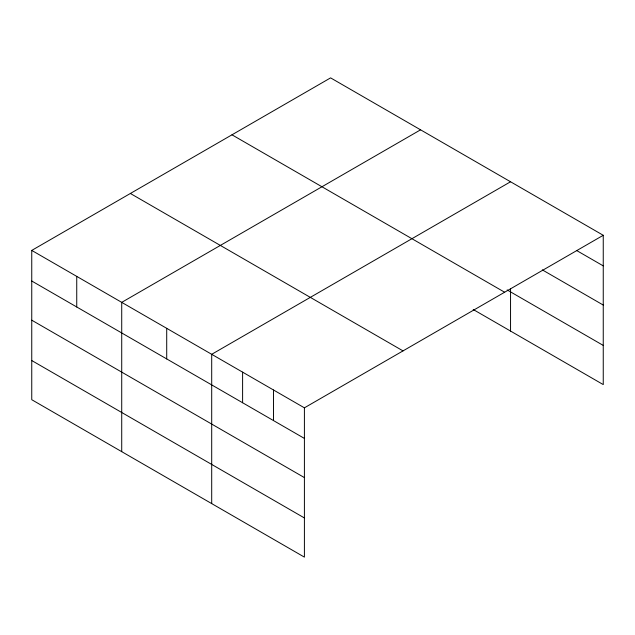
<?xml version="1.0" encoding="UTF-8"?>
<svg xmlns="http://www.w3.org/2000/svg" width="635" height="635" viewBox="0 0 635 635"><rect width="100%" height="100%" fill="white"/><g stroke="black" fill="none" stroke-linecap="round" stroke-linejoin="round"><path stroke-width="0.95" d="M31.75 250.412L304.403 407.829L304.403 557.125L31.75 399.709L31.75 250.412L330.597 77.875L603.25 235.291L603.25 384.588L473.202 309.499M420.576 129.818L121.722 302.363L121.722 451.66M510.548 181.769L211.701 354.306L211.701 503.603M304.403 407.829L603.25 235.291M576.644 250.523L603.25 265.882M542.306 269.867L603.25 305.054M507.151 289.933L603.25 345.416M231.981 134.81L504.627 292.227M130.373 193.477L403.019 350.893M31.75 281.011L304.403 438.42M31.75 320.183L304.403 477.591M31.75 360.537L304.403 517.954M510.548 288.941L510.548 331.065M273.502 389.985L273.502 420.584M242.602 372.15L242.602 402.741M166.711 328.335L166.711 358.926M76.74 276.384L76.74 306.983"/></g></svg>
